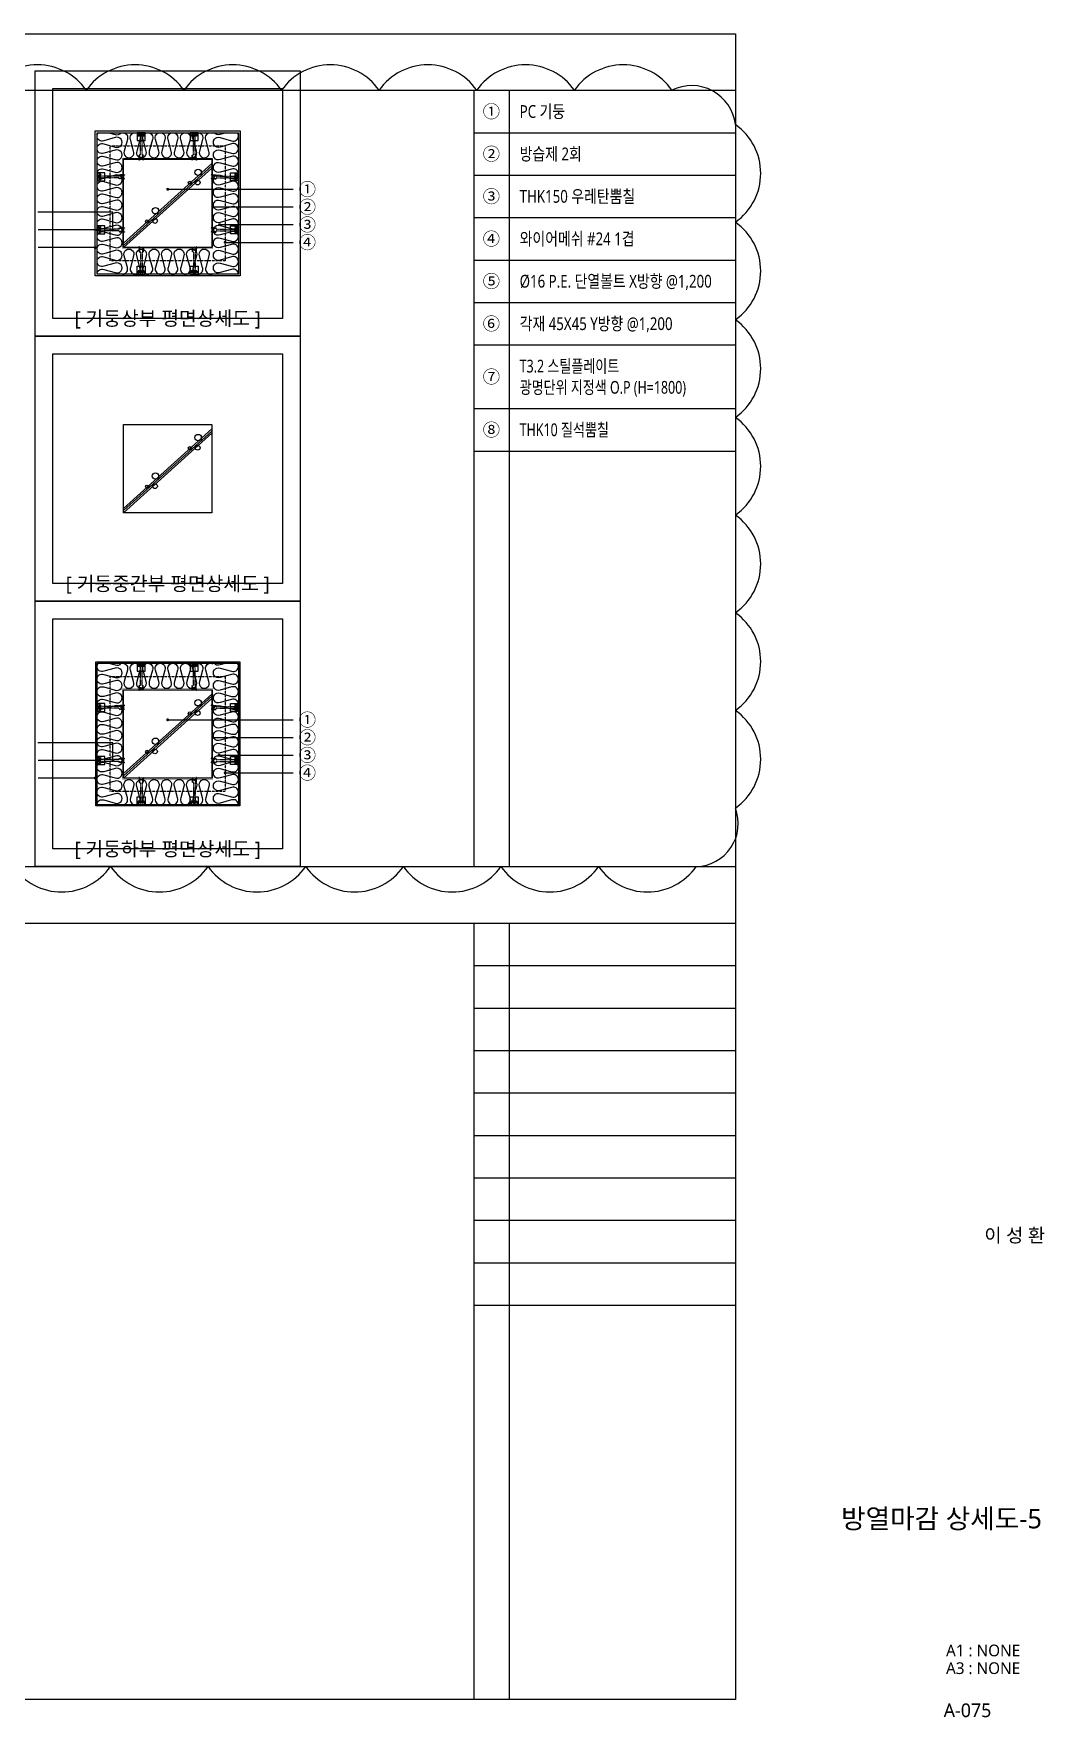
# Model space of a CAD drawing. Header units: millimetres. Extents: x 1008970 to 1091919, y 939088 to 948574.
# Drawn here: x 1086742 to 1091919, y 939088 to 947709 of the extents above; entities that cross this region are included whole.
import ezdxf
from ezdxf.enums import TextEntityAlignment as Align

# ---------------------------------------------------------------- set-up
doc = ezdxf.new("R2010")
doc.units = ezdxf.units.MM
doc.header["$LTSCALE"] = 5
doc.header["$MEASUREMENT"] = 0
doc.linetypes.add('HIDDEN', pattern=[0.375, 0.25, -0.125])
doc.linetypes.add('JIS_02_0.7', pattern=[1.35, 0.75, -0.6])
doc.layers.get('0').update_dxf_attribs({"linetype": 'CONTINUOUS'})
doc.layers.get('Defpoints').update_dxf_attribs({"color": 153, "linetype": 'CONTINUOUS'})
for name, color, linetype in [('5TXT', 7, 'CONTINUOUS'), ('AA-AXIS-DIM7', 7, 'CONTINUOUS'), ('CON', 2, 'CONTINUOUS'), ('FIN', 5, 'CONTINUOUS'), ('HATCH', 9, 'CONTINUOUS'), ('TEXT', 7, 'CONTINUOUS'), ('WALL3', 3, 'CONTINUOUS'), ('단열재', 11, 'CONTINUOUS'), ('볼트', 253, 'JIS_02_0.7')]:
    doc.layers.add(name, color=color, linetype=linetype)
doc.layers.add('A-BORD-TEXT', color=3, linetype='CONTINUOUS', lineweight=25)
doc.layers.add('REV-202205', color=20, linetype='CONTINUOUS', lineweight=25)
doc.styles.add('MG', font='malgun.ttf')
doc.styles.add('맑은고딕', font='malgun.ttf')
doc.styles.add('한글', font='malgun.ttf')
doc.dimstyles.new('DIM_5', dxfattribs={"dimscale": 5, "dimtxt": 3, "dimasz": 1, "dimexe": 2, "dimexo": 2, "dimgap": 1, "dimtad": 1, "dimdec": 0, "dimzin": 0, "dimdsep": 46, "dimtxsty": 'MG', "dimblk1": 'DIMDOT', "dimblk2": 'DIMDOT', "dimsah": 1, "dimcen": 0.09, "dimdle": 2, "dimclrd": 7, "dimclre": 7, "dimclrt": 3, "dimadec": 0, "dimazin": 0, "dimtfac": 1, "dimtdec": 0, "dimtix": 1, "dimtmove": 2, "dimatfit": 3, "dimldrblk": 'DIMDOT', "dimfxl": 2, "dimtolj": 1, "dimtzin": 0, "dimarcsym": 0})

# ---------------------------------------------------------------- blocks, each defined once
blk = doc.blocks.new('zw$8367')
blk.add_line((1287, 5), (1287, 369))
blk.add_lwpolyline([(913, 374), (1287, 374), (1287, 0), (913, 0)], close=True)
at = {"layer": '볼트'}
for p, q in [((16, 292), (121, 284)), ((16, 268), (235, 268)), ((16, 106), (235, 106)), ((16, 82), (121, 90)), ((40, 243), (40, 131)), ((121, 284), (235, 284)), ((121, 203), (121, 171)), ((121, 90), (235, 90)), ((186, 106), (235, 106)), ((261, 228), (1125, 228)), ((261, 146), (1125, 146)), ((1125, 321), (1125, 53)), ((1125, 236), (1206, 236)), ((1125, 146), (1125, 228)), ((1125, 138), (1206, 138)), ((1133, 329), (1279, 329)), ((1133, 45), (1279, 45)), ((1141, 329), (1141, 45)), ((1157, 329), (1157, 45)), ((1173, 329), (1173, 45)), ((1190, 329), (1190, 45)), ((1206, 329), (1206, 45)), ((1206, 232), (1279, 232)), ((1206, 142), (1279, 142)), ((1287, 321), (1287, 240)), ((1287, 134), (1287, 53))]:
    blk.add_line(p, q, dxfattribs=at)
for centre, radius, start, end in [((16, 276), 16.2, 90, 165.52249), ((16, 284), 16.2, 194.47751, 270), ((16, 90), 16.2, 90, 165.52249), ((16, 98), 16.2, 194.47751, 270), ((64, 243), 24.3, 78.46304, 180), ((64, 131), 24.3, 180, 281.53696), ((56, 203), 64.9, 0, 78.46304), ((56, 171), 64.9, 281.53696, 0), ((186, 203), 64.9, 33.05573, 180), ((186, 171), 64.9, 180, 326.94427), ((235, 276), 8.11, 0, 90), ((235, 276), 8.11, 270, 0), ((235, 98), 8.11, 0, 90), ((235, 98), 8.11, 270, 0), ((261, 252), 24.3, 213.05573, 270), ((261, 122), 24.3, 90, 146.94427), ((1133, 321), 8.11, 90, 180), ((1133, 53), 8.11, 180, 270), ((1279, 321), 8.11, 0, 90), ((1279, 240), 8.11, 270, 0), ((1279, 134), 8.11, 0, 90), ((1279, 53), 8.11, 270, 0)]:
    blk.add_arc(centre, radius, start, end, dxfattribs=at)
blk = doc.blocks.new('DIMDOT')
at = {"linetype": 'Continuous'}
blk.add_line((-2, 0), (2, 0), dxfattribs=at)
for radius in [0.5, 0.25]:
    blk.add_circle((0, 0), radius, dxfattribs=at)

msp = doc.modelspace()

# ---------------------------------------------------------------- linework, layer by layer
for p, q in [((1088996.439, 947418.938), (1088996.439, 943443.944)), ((1089177.532, 947418.938), (1089177.532, 943443.944)), ((1088996.439, 947201.626), (1090336.528, 947201.626)), ((1088996.439, 946984.314), (1090336.528, 946984.314)), ((1088996.439, 946767.003), (1090336.528, 946767.003)), ((1088996.439, 946549.691), (1090336.528, 946549.691)), ((1088996.439, 946332.379), (1090336.528, 946332.379)), ((1088996.439, 946115.067), (1090336.528, 946115.067)), ((1088996.439, 945789.1), (1090336.528, 945789.1)), ((1088996.439, 945571.788), (1090336.528, 945571.788)), ((1088996.439, 943154.195), (1088996.439, 939179.201)), ((1089177.532, 943154.195), (1089177.532, 939179.201)), ((1088996.439, 942936.883), (1090336.528, 942936.883)), ((1088996.439, 942719.571), (1090336.528, 942719.571)), ((1088996.439, 942502.26), (1090336.528, 942502.26)), ((1088996.439, 942284.948), (1090336.528, 942284.948)), ((1088996.439, 942067.636), (1090336.528, 942067.636)), ((1088996.439, 941850.324), (1090336.528, 941850.324)), ((1088996.439, 941633.013), (1090336.528, 941633.013)), ((1088996.439, 941415.701), (1090336.528, 941415.701)), ((1088996.439, 941198.389), (1090336.528, 941198.389))]:
    msp.add_line(p, q)
msp.add_lwpolyline([(1090336.528, 939179.201), (1076464.794, 939179.201), (1076464.794, 947708.687), (1090336.528, 947708.687)], close=True)
at = {"color": 6, "const_width": 1.811}
for points in [[(1087198.281, 947070.334), (1087660.068, 947070.334), (1087660.068, 946608.546), (1087198.281, 946608.546)], [(1087198.281, 944353.937), (1087660.068, 944353.937), (1087660.068, 943892.149), (1087198.281, 943892.149)]]:
    msp.add_lwpolyline(points, close=True, dxfattribs=at)
at = {"color": 6}
msp.add_lwpolyline([(1087060.65, 944491.568), (1087797.699, 944491.568), (1087797.699, 943754.519), (1087060.65, 943754.519)], close=True, dxfattribs=at)
at = {"layer": '5TXT'}
for p, q in [((1076464.794, 947418.938), (1090336.528, 947418.938)), ((1076935.636, 943443.944), (1090336.528, 943443.944)), ((1076935.636, 943154.195), (1090336.528, 943154.195))]:
    msp.add_line(p, q, dxfattribs=at)
at = {"layer": 'CON', "ltscale": 5}
for points in [[(1087202.808, 947065.806), (1087655.541, 947065.806), (1087655.541, 946613.074), (1087202.808, 946613.074)], [(1087202.808, 945707.608), (1087655.541, 945707.608), (1087655.541, 945254.875), (1087202.808, 945254.875)], [(1087202.808, 944349.409), (1087655.541, 944349.409), (1087655.541, 943896.677), (1087202.808, 943896.677)]]:
    msp.add_lwpolyline(points, close=True, dxfattribs=at)
at = {"layer": 'Defpoints', "color": 139}
for points in [[(1086750.075, 947518.539), (1088108.274, 947518.539), (1088108.274, 946160.341), (1086750.075, 946160.341)], [(1086840.622, 947427.993), (1088017.727, 947427.993), (1088017.727, 946250.887), (1086840.622, 946250.887)], [(1086750.075, 946160.341), (1088108.274, 946160.341), (1088108.274, 944802.142), (1086750.075, 944802.142)], [(1086840.622, 946069.794), (1088017.727, 946069.794), (1088017.727, 944892.689), (1086840.622, 944892.689)], [(1086750.075, 944802.142), (1088108.274, 944802.142), (1088108.274, 943443.944), (1086750.075, 943443.944)], [(1086840.622, 944711.596), (1088017.727, 944711.596), (1088017.727, 943534.49), (1086840.622, 943534.49)]]:
    msp.add_lwpolyline(points, close=True, dxfattribs=at)
at = {"layer": 'FIN'}
msp.add_lwpolyline([(1087057.934, 947210.681), (1087800.415, 947210.681), (1087800.415, 946468.199), (1087057.934, 946468.199)], close=True, dxfattribs=at)
at = {"layer": 'HATCH'}
for p, q in [((1087202.808, 946636.123), (1087655.541, 947043.582)), ((1087202.808, 946624.598), (1087655.541, 947032.058)), ((1087202.808, 946613.074), (1087655.541, 947020.533)), ((1087202.808, 945277.924), (1087655.541, 945685.384)), ((1087202.808, 945266.4), (1087655.541, 945673.859)), ((1087202.808, 945254.875), (1087655.541, 945662.335)), ((1087202.808, 943919.726), (1087655.541, 944327.186)), ((1087202.808, 943908.201), (1087655.541, 944315.661)), ((1087202.808, 943896.677), (1087655.541, 944304.136))]:
    msp.add_line(p, q, dxfattribs=at)
for centre, radius in [((1087542.495, 946944.565), 8.149), ((1087584.934, 946998.805), 16.298), ((1087582.485, 946946.605), 12.224), ((1087366.216, 946801.959), 16.298), ((1087363.767, 946749.758), 12.224), ((1087323.777, 946747.719), 8.149), ((1087584.934, 945640.606), 16.298), ((1087542.495, 945586.367), 8.149), ((1087582.485, 945588.406), 12.224), ((1087323.777, 945389.521), 8.149), ((1087366.216, 945443.76), 16.298), ((1087363.767, 945391.56), 12.224), ((1087584.934, 944282.408), 16.298), ((1087542.495, 944228.169), 8.149), ((1087582.485, 944230.208), 12.224), ((1087366.216, 944085.562), 16.298), ((1087323.777, 944031.322), 8.149), ((1087363.767, 944033.361), 12.224)]:
    msp.add_circle(centre, radius, dxfattribs=at)
at = {"layer": 'REV-202205'}
msp.add_lwpolyline([(1086636.082, 943443.944, 0.52056705), (1087136.082, 943443.944, 0.52056705), (1087636.082, 943443.944, 0.52056705), (1088136.082, 943443.944, 0.52056705), (1088636.082, 943443.944, 0.52056705), (1089136.082, 943443.944, 0.52056705), (1089636.082, 943443.944, 0.52056705), (1090136.082, 943443.944, 0.52056705), (1090336.528, 943743.498, 0.52056705), (1090336.528, 944243.498, 0.52056705), (1090336.528, 944743.498, 0.52056705), (1090336.528, 945243.498, 0.52056705), (1090336.528, 945743.498, 0.52056705), (1090336.528, 946243.498, 0.52056705), (1090336.528, 946743.498, 0.52056705), (1090336.528, 947243.498, 0.52056705), (1090011.968, 947418.938, 0.52056705), (1089511.968, 947418.938, 0.52056705), (1089011.968, 947418.938, 0.52056705), (1088511.968, 947418.938, 0.52056705), (1088011.968, 947418.938, 0.52056705), (1087511.968, 947418.938, 0.52056705), (1087011.968, 947418.938, 0.52056705), (1086511.968, 947418.938, 0.52056705)], format="xyb", dxfattribs=at)
at = {"layer": 'WALL3', "linetype": 'HIDDEN'}
for points in [[(1087134.898, 947133.716), (1087723.451, 947133.716), (1087723.451, 946545.164), (1087134.898, 946545.164)], [(1087134.898, 944417.319), (1087723.451, 944417.319), (1087723.451, 943828.767), (1087134.898, 943828.767)]]:
    msp.add_lwpolyline(points, close=True, dxfattribs=at)
at = {"layer": '단열재'}
for points in [[(1087066.988, 947201.626), (1087791.361, 947201.626), (1087791.361, 946477.254), (1087066.988, 946477.254)], [(1087066.988, 944485.229), (1087791.361, 944485.229), (1087791.361, 943760.857), (1087066.988, 943760.857)]]:
    msp.add_lwpolyline(points, close=True, dxfattribs=at)
for points in [[(1087066.988, 946477.254, -0.52485566), (1087101.832, 946501.297), (1087160.72, 946485.354, 1.44919786), (1087160.72, 946533.441), (1087101.832, 946517.498, -0.52485566), (1087066.988, 946541.542, -0.52485566), (1087101.832, 946565.585), (1087160.72, 946549.642, 1.44919786), (1087160.72, 946597.73), (1087101.832, 946581.786, -0.52485566), (1087066.988, 946605.83, -0.52485566), (1087101.832, 946629.874), (1087160.72, 946613.93, 1.44919786), (1087160.72, 946662.018), (1087101.832, 946646.074, -0.52485566), (1087066.988, 946670.118, -0.52485566), (1087101.832, 946694.162), (1087160.72, 946678.218, 1.44919786), (1087160.72, 946726.306), (1087101.832, 946710.362, -0.52485566), (1087066.988, 946734.406, -0.52485566), (1087101.832, 946758.45), (1087160.72, 946742.506, 1.44919786), (1087160.72, 946790.594), (1087101.832, 946774.65, -0.52485566), (1087066.988, 946798.694, -0.52485566), (1087101.832, 946822.738), (1087160.72, 946806.794, 1.44919786), (1087160.72, 946854.882), (1087101.832, 946838.938, -0.52485566), (1087066.988, 946862.982, -0.52485566), (1087101.832, 946887.026), (1087160.72, 946871.082, 1.44919786), (1087160.72, 946919.17), (1087101.832, 946903.226, -0.52485566), (1087066.988, 946927.27, -0.52485566), (1087101.832, 946951.314), (1087160.72, 946935.37, 1.44919786), (1087160.72, 946983.458), (1087101.832, 946967.514, -0.52485566), (1087066.988, 946991.558, -0.52485566), (1087101.832, 947015.602), (1087160.72, 946999.658, 1.44919786), (1087160.72, 947047.746), (1087101.832, 947031.802, -0.52485566), (1087066.988, 947055.846, -0.52485566), (1087101.832, 947079.89), (1087160.72, 947063.947, 1.44919786), (1087160.72, 947112.034), (1087101.832, 947096.091, -0.52485566), (1087066.988, 947120.134, -0.52485566), (1087101.832, 947144.178), (1087160.72, 947128.235, 1.44919786), (1087160.72, 947176.322), (1087101.832, 947160.379, -0.52485566), (1087066.988, 947184.422, -0.18526843), (1087073.592, 947201.626, -0.18526843)], [(1087127.096, 947201.626), (1087160.72, 947192.523, 0.34076688), (1087190.78, 947201.626)], [(1087198.281, 947201.626, -0.52485566), (1087222.324, 947166.782), (1087206.381, 947107.894, 1.44919786), (1087254.468, 947107.894), (1087238.525, 947166.782, -0.52485566), (1087262.569, 947201.626, -0.52485566), (1087286.613, 947166.782), (1087270.669, 947107.894, 1.44919786), (1087318.757, 947107.894), (1087302.813, 947166.782, -0.52485566), (1087326.857, 947201.626, -0.52485566), (1087350.901, 947166.782), (1087334.957, 947107.894, 1.44919786), (1087383.045, 947107.894), (1087367.101, 947166.782, -0.52485566), (1087391.145, 947201.626, -0.52485566), (1087415.189, 947166.782), (1087399.245, 947107.894, 1.44919786), (1087447.333, 947107.894), (1087431.389, 947166.782, -0.52485566), (1087455.433, 947201.626, -0.52485566), (1087479.477, 947166.782), (1087463.533, 947107.894, 1.44919786), (1087511.621, 947107.894), (1087495.677, 947166.782, -0.52485566), (1087519.721, 947201.626, -0.52485566), (1087543.765, 947166.782), (1087527.821, 947107.894, 1.44919786), (1087575.909, 947107.894), (1087559.965, 947166.782, -0.52485566), (1087584.009, 947201.626, -0.52485566), (1087608.053, 947166.782), (1087592.109, 947107.894, 1.44919786), (1087640.197, 947107.894), (1087624.253, 947166.782, -0.52485566), (1087648.297, 947201.626, -0.11940861), (1087660.068, 947198.773, -0.11940861)], [(1087791.361, 946477.254, 0.52485566), (1087756.517, 946501.297), (1087697.629, 946485.354, -1.44919786), (1087697.629, 946533.441), (1087756.517, 946517.498, 0.52485566), (1087791.361, 946541.542, 0.52485566), (1087756.517, 946565.585), (1087697.629, 946549.642, -1.44919786), (1087697.629, 946597.73), (1087756.517, 946581.786, 0.52485566), (1087791.361, 946605.83, 0.52485566), (1087756.517, 946629.874), (1087697.629, 946613.93, -1.44919786), (1087697.629, 946662.018), (1087756.517, 946646.074, 0.52485566), (1087791.361, 946670.118, 0.52485566), (1087756.517, 946694.162), (1087697.629, 946678.218, -1.44919786), (1087697.629, 946726.306), (1087756.517, 946710.362, 0.52485566), (1087791.361, 946734.406, 0.52485566), (1087756.517, 946758.45), (1087697.629, 946742.506, -1.44919786), (1087697.629, 946790.594), (1087756.517, 946774.65, 0.52485566), (1087791.361, 946798.694, 0.52485566), (1087756.517, 946822.738), (1087697.629, 946806.794, -1.44919786), (1087697.629, 946854.882), (1087756.517, 946838.938, 0.52485566), (1087791.361, 946862.982, 0.52485566), (1087756.517, 946887.026), (1087697.629, 946871.082, -1.44919786), (1087697.629, 946919.17), (1087756.517, 946903.226, 0.52485566), (1087791.361, 946927.27, 0.52485566), (1087756.517, 946951.314), (1087697.629, 946935.37, -1.44919786), (1087697.629, 946983.458), (1087756.517, 946967.514, 0.52485566), (1087791.361, 946991.558, 0.52485566), (1087756.517, 947015.602), (1087697.629, 946999.658, -1.44919786), (1087697.629, 947047.746), (1087756.517, 947031.802, 0.52485566), (1087791.361, 947055.846, 0.52485566), (1087756.517, 947079.89), (1087697.629, 947063.947, -1.44919786), (1087697.629, 947112.034), (1087756.517, 947096.091, 0.52485566), (1087791.361, 947120.134, 0.52485566), (1087756.517, 947144.178), (1087697.629, 947128.235, -1.44919786), (1087697.629, 947176.322), (1087756.517, 947160.379, 0.52485566), (1087791.361, 947184.422, 0.18526843), (1087784.757, 947201.626, 0.18526843)], [(1087731.253, 947201.626), (1087697.629, 947192.523, -0.34076688), (1087667.569, 947201.626)], [(1087198.281, 946477.254, 0.52485566), (1087222.324, 946512.098), (1087206.381, 946570.986, -1.44919786), (1087254.468, 946570.986), (1087238.525, 946512.098, 0.52485566), (1087262.569, 946477.254, 0.52485566), (1087286.613, 946512.098), (1087270.669, 946570.986, -1.44919786), (1087318.757, 946570.986), (1087302.813, 946512.098, 0.52485566), (1087326.857, 946477.254, 0.52485566), (1087350.901, 946512.098), (1087334.957, 946570.986, -1.44919786), (1087383.045, 946570.986), (1087367.101, 946512.098, 0.52485566), (1087391.145, 946477.254, 0.52485566), (1087415.189, 946512.098), (1087399.245, 946570.986, -1.44919786), (1087447.333, 946570.986), (1087431.389, 946512.098, 0.52485566), (1087455.433, 946477.254, 0.52485566), (1087479.477, 946512.098), (1087463.533, 946570.986, -1.44919786), (1087511.621, 946570.986), (1087495.677, 946512.098, 0.52485566), (1087519.721, 946477.254, 0.52485566), (1087543.765, 946512.098), (1087527.821, 946570.986, -1.44919786), (1087575.909, 946570.986), (1087559.965, 946512.098, 0.52485566), (1087584.009, 946477.254, 0.52485566), (1087608.053, 946512.098), (1087592.109, 946570.986, -1.44919786), (1087640.197, 946570.986), (1087624.253, 946512.098, 0.52485566), (1087648.297, 946477.254, 0.11940861), (1087660.068, 946480.107, 0.11940861)], [(1087066.988, 943760.857, -0.52485566), (1087101.832, 943784.9), (1087160.72, 943768.957, 1.44919786), (1087160.72, 943817.045), (1087101.832, 943801.101, -0.52485566), (1087066.988, 943825.145, -0.52485566), (1087101.832, 943849.189), (1087160.72, 943833.245, 1.44919786), (1087160.72, 943881.333), (1087101.832, 943865.389, -0.52485566), (1087066.988, 943889.433, -0.52485566), (1087101.832, 943913.477), (1087160.72, 943897.533, 1.44919786), (1087160.72, 943945.621), (1087101.832, 943929.677, -0.52485566), (1087066.988, 943953.721, -0.52485566), (1087101.832, 943977.765), (1087160.72, 943961.821, 1.44919786), (1087160.72, 944009.909), (1087101.832, 943993.965, -0.52485566), (1087066.988, 944018.009, -0.52485566), (1087101.832, 944042.053), (1087160.72, 944026.109, 1.44919786), (1087160.72, 944074.197), (1087101.832, 944058.253, -0.52485566), (1087066.988, 944082.297, -0.52485566), (1087101.832, 944106.341), (1087160.72, 944090.397, 1.44919786), (1087160.72, 944138.485), (1087101.832, 944122.541, -0.52485566), (1087066.988, 944146.585, -0.52485566), (1087101.832, 944170.629), (1087160.72, 944154.685, 1.44919786), (1087160.72, 944202.773), (1087101.832, 944186.829, -0.52485566), (1087066.988, 944210.873, -0.52485566), (1087101.832, 944234.917), (1087160.72, 944218.973, 1.44919786), (1087160.72, 944267.061), (1087101.832, 944251.118, -0.52485566), (1087066.988, 944275.161, -0.52485566), (1087101.832, 944299.205), (1087160.72, 944283.262, 1.44919786), (1087160.72, 944331.349), (1087101.832, 944315.406, -0.52485566), (1087066.988, 944339.449, -0.52485566), (1087101.832, 944363.493), (1087160.72, 944347.55, 1.44919786), (1087160.72, 944395.637), (1087101.832, 944379.694, -0.52485566), (1087066.988, 944403.737, -0.52485566), (1087101.832, 944427.781), (1087160.72, 944411.838, 1.44919786), (1087160.72, 944459.925), (1087101.832, 944443.982, -0.52485566), (1087066.988, 944468.025, -0.18526843), (1087073.592, 944485.229, -0.18526843)], [(1087127.096, 944485.229), (1087160.72, 944476.126, 0.34076688), (1087190.78, 944485.229)], [(1087198.281, 944485.229, -0.52485566), (1087222.324, 944450.385), (1087206.381, 944391.497, 1.44919786), (1087254.468, 944391.497), (1087238.525, 944450.385, -0.52485566), (1087262.569, 944485.229, -0.52485566), (1087286.613, 944450.385), (1087270.669, 944391.497, 1.44919786), (1087318.757, 944391.497), (1087302.813, 944450.385, -0.52485566), (1087326.857, 944485.229, -0.52485566), (1087350.901, 944450.385), (1087334.957, 944391.497, 1.44919786), (1087383.045, 944391.497), (1087367.101, 944450.385, -0.52485566), (1087391.145, 944485.229, -0.52485566), (1087415.189, 944450.385), (1087399.245, 944391.497, 1.44919786), (1087447.333, 944391.497), (1087431.389, 944450.385, -0.52485566), (1087455.433, 944485.229, -0.52485566), (1087479.477, 944450.385), (1087463.533, 944391.497, 1.44919786), (1087511.621, 944391.497), (1087495.677, 944450.385, -0.52485566), (1087519.721, 944485.229, -0.52485566), (1087543.765, 944450.385), (1087527.821, 944391.497, 1.44919786), (1087575.909, 944391.497), (1087559.965, 944450.385, -0.52485566), (1087584.009, 944485.229, -0.52485566), (1087608.053, 944450.385), (1087592.109, 944391.497, 1.44919786), (1087640.197, 944391.497), (1087624.253, 944450.385, -0.52485566), (1087648.297, 944485.229, -0.11940861), (1087660.068, 944482.376, -0.11940861)], [(1087791.361, 943760.857, 0.52485566), (1087756.517, 943784.9), (1087697.629, 943768.957, -1.44919786), (1087697.629, 943817.045), (1087756.517, 943801.101, 0.52485566), (1087791.361, 943825.145, 0.52485566), (1087756.517, 943849.189), (1087697.629, 943833.245, -1.44919786), (1087697.629, 943881.333), (1087756.517, 943865.389, 0.52485566), (1087791.361, 943889.433, 0.52485566), (1087756.517, 943913.477), (1087697.629, 943897.533, -1.44919786), (1087697.629, 943945.621), (1087756.517, 943929.677, 0.52485566), (1087791.361, 943953.721, 0.52485566), (1087756.517, 943977.765), (1087697.629, 943961.821, -1.44919786), (1087697.629, 944009.909), (1087756.517, 943993.965, 0.52485566), (1087791.361, 944018.009, 0.52485566), (1087756.517, 944042.053), (1087697.629, 944026.109, -1.44919786), (1087697.629, 944074.197), (1087756.517, 944058.253, 0.52485566), (1087791.361, 944082.297, 0.52485566), (1087756.517, 944106.341), (1087697.629, 944090.397, -1.44919786), (1087697.629, 944138.485), (1087756.517, 944122.541, 0.52485566), (1087791.361, 944146.585, 0.52485566), (1087756.517, 944170.629), (1087697.629, 944154.685, -1.44919786), (1087697.629, 944202.773), (1087756.517, 944186.829, 0.52485566), (1087791.361, 944210.873, 0.52485566), (1087756.517, 944234.917), (1087697.629, 944218.973, -1.44919786), (1087697.629, 944267.061), (1087756.517, 944251.118, 0.52485566), (1087791.361, 944275.161, 0.52485566), (1087756.517, 944299.205), (1087697.629, 944283.262, -1.44919786), (1087697.629, 944331.349), (1087756.517, 944315.406, 0.52485566), (1087791.361, 944339.449, 0.52485566), (1087756.517, 944363.493), (1087697.629, 944347.55, -1.44919786), (1087697.629, 944395.637), (1087756.517, 944379.694, 0.52485566), (1087791.361, 944403.737, 0.52485566), (1087756.517, 944427.781), (1087697.629, 944411.838, -1.44919786), (1087697.629, 944459.925), (1087756.517, 944443.982, 0.52485566), (1087791.361, 944468.025, 0.18526843), (1087784.757, 944485.229, 0.18526843)], [(1087731.253, 944485.229), (1087697.629, 944476.126, -0.34076688), (1087667.569, 944485.229)], [(1087198.281, 943760.857, 0.52485566), (1087222.324, 943795.701), (1087206.381, 943854.589, -1.44919786), (1087254.468, 943854.589), (1087238.525, 943795.701, 0.52485566), (1087262.569, 943760.857, 0.52485566), (1087286.613, 943795.701), (1087270.669, 943854.589, -1.44919786), (1087318.757, 943854.589), (1087302.813, 943795.701, 0.52485566), (1087326.857, 943760.857, 0.52485566), (1087350.901, 943795.701), (1087334.957, 943854.589, -1.44919786), (1087383.045, 943854.589), (1087367.101, 943795.701, 0.52485566), (1087391.145, 943760.857, 0.52485566), (1087415.189, 943795.701), (1087399.245, 943854.589, -1.44919786), (1087447.333, 943854.589), (1087431.389, 943795.701, 0.52485566), (1087455.433, 943760.857, 0.52485566), (1087479.477, 943795.701), (1087463.533, 943854.589, -1.44919786), (1087511.621, 943854.589), (1087495.677, 943795.701, 0.52485566), (1087519.721, 943760.857, 0.52485566), (1087543.765, 943795.701), (1087527.821, 943854.589, -1.44919786), (1087575.909, 943854.589), (1087559.965, 943795.701, 0.52485566), (1087584.009, 943760.857, 0.52485566), (1087608.053, 943795.701), (1087592.109, 943854.589, -1.44919786), (1087640.197, 943854.589), (1087624.253, 943795.701, 0.52485566), (1087648.297, 943760.857, 0.11940861), (1087660.068, 943763.71, 0.11940861)]]:
    msp.add_lwpolyline(points, format="xyb", dxfattribs=at)

# ---------------------------------------------------------------- block references
at = {"layer": 'Defpoints', "yscale": 0.1089322188955254, "zscale": 0.1089322188955254, "rotation": 270}
for p, xscale in [((1087272.982, 947061.447), -0.1089322188955254), ((1087544.621, 947061.447), -0.1089322188955254), ((1087272.982, 946617.433), 0.1089322188955254), ((1087544.621, 946617.433), 0.1089322188955254), ((1087272.982, 944345.05), -0.1089322188955254), ((1087544.621, 944345.05), -0.1089322188955254), ((1087272.982, 943901.036), 0.1089322188955254), ((1087544.621, 943901.036), 0.1089322188955254)]:
    msp.add_blockref('zw$8367', p, dxfattribs=dict(at, xscale=xscale))
at = {"layer": 'Defpoints', "yscale": 0.1089322188955254, "zscale": 0.1089322188955254}
for p, xscale in [((1087207.167, 946954.887), -0.1089322188955254), ((1087651.182, 946954.887), 0.1089322188955254), ((1087207.167, 946683.247), -0.1089322188955254), ((1087651.182, 946683.247), 0.1089322188955254), ((1087207.167, 944238.49), -0.1089322188955254), ((1087651.182, 944238.49), 0.1089322188955254), ((1087207.167, 943966.85), -0.1089322188955254), ((1087651.182, 943966.85), 0.1089322188955254)]:
    msp.add_blockref('zw$8367', p, dxfattribs=dict(at, xscale=xscale))

# ---------------------------------------------------------------- texts
at = {"style": '한글'}
for s, p in [('①', (1089086.985, 947310.282)), ('②', (1089086.985, 947092.97)), ('①', (1088144.492, 946911.881)), ('②', (1088144.492, 946821.334)), ('③', (1089086.985, 946875.659)), ('③', (1088144.492, 946730.788)), ('④', (1088144.492, 946640.241)), ('④', (1089086.985, 946658.347)), ('⑤', (1089086.985, 946441.035)), ('⑥', (1089086.985, 946223.723)), ('⑦', (1089086.985, 945952.084)), ('⑧', (1089086.985, 945680.444)), ('①', (1088144.492, 944195.484)), ('②', (1088144.492, 944104.937)), ('③', (1088144.492, 944014.391)), ('④', (1088144.492, 943923.844))]:
    msp.add_text(s, height=65.194, dxfattribs=at).set_placement(p, align=Align.MIDDLE_CENTER)
for s, height, width, p in [('PC 기둥', 65.1935, 0.8, (1089231.86, 947310.282)), ('방습제 2회', 65.1935, 0.8, (1089231.86, 947092.97)), ('THK150 우레탄뿜칠', 65.19353, 0.8, (1089231.86, 946875.659)), ('와이어메쉬 #24 1겹', 65.19353, 0.8, (1089231.86, 946658.347)), ('Ø16 P.E. 단열볼트 X방향 @1,200', 65.19353, 0.8, (1089231.86, 946441.035)), ('각재 45X45 Y방향 @1,200', 65.19353, 0.8, (1089231.86, 946223.723)), ('T3.2 스틸플레이트', 65.19353, 0.75, (1089231.86, 946006.412)), ('광명단위 지정색 O.P (H=1800)', 65.19353, 0.75, (1089231.86, 945897.756)), ('THK10 질석뿜칠', 65.1935, 0.75, (1089231.86, 945680.444))]:
    msp.add_text(s, height=height, dxfattribs=dict(at, width=width)).set_placement(p, align=Align.MIDDLE_LEFT)
at = {"layer": 'A-BORD-TEXT', "style": '맑은고딕'}
for s, height, p in [('이 성 환', 70, (1091922.755, 941520.648)), ('A1 : NONE', 60, (1091795.327, 939400.098)), ('A3 : NONE', 60, (1091795.327, 939309.4)), ('A-075', 70, (1091647.668, 939088.673))]:
    msp.add_text(s, height=height, dxfattribs=at).set_placement(p, align=Align.RIGHT)
msp.add_text('방열마감 상세도-5', height=100, dxfattribs=at).set_placement((1091392.545, 940105.222), align=Align.MIDDLE_CENTER)
at = {"layer": 'TEXT', "style": '맑은고딕'}
for s, p in [('[ 기둥상부 평면상세도 ]', (1087429.174, 946250.887)), ('[ 기둥중간부 평면상세도 ]', (1087429.174, 944892.689)), ('[ 기둥하부 평면상세도 ]', (1087429.174, 943534.49))]:
    msp.add_text(s, height=72.43725, dxfattribs=at).set_placement(p, align=Align.MIDDLE_CENTER)

# ---------------------------------------------------------------- leaders
at = {"layer": 'AA-AXIS-DIM7'}
for points in [[(1087429.174, 946911.881), (1087960.346, 946911.881), (1088072.055, 946911.881)], [(1087148.48, 946703.199), (1087148.48, 946794.167), (1086764.394, 946794.167)], [(1087660.068, 946821.334), (1087960.346, 946821.334), (1088072.055, 946821.334)], [(1087067.004, 946703.62), (1086877.63, 946703.62), (1086765.921, 946703.62)], [(1087694.962, 946730.788), (1087960.346, 946730.788), (1088072.055, 946730.788)], [(1087057.934, 946613.074), (1086877.63, 946613.074), (1086765.921, 946613.074)], [(1087723.451, 946640.241), (1087960.346, 946640.241), (1088072.055, 946640.241)], [(1087429.174, 944195.484), (1087960.346, 944195.484), (1088072.055, 944195.484)], [(1087660.068, 944104.937), (1087960.346, 944104.937), (1088072.055, 944104.937)], [(1087148.48, 943986.802), (1087148.48, 944077.77), (1086764.394, 944077.77)], [(1087692.275, 944014.391), (1087960.346, 944014.391), (1088072.055, 944014.391)], [(1087067.004, 943987.223), (1086877.63, 943987.223), (1086765.921, 943987.223)], [(1087723.451, 943923.844), (1087960.346, 943923.844), (1088072.055, 943923.844)], [(1087057.934, 943896.677), (1086877.63, 943896.677), (1086765.921, 943896.677)]]:
    msp.add_leader(points, dimstyle='DIM_5', override={"dimasz": 3, "dimclrd": 4, "dimldrblk": 'Dot', "dimarcsym": 1}, dxfattribs=at)

doc.saveas('drawing.dxf')
